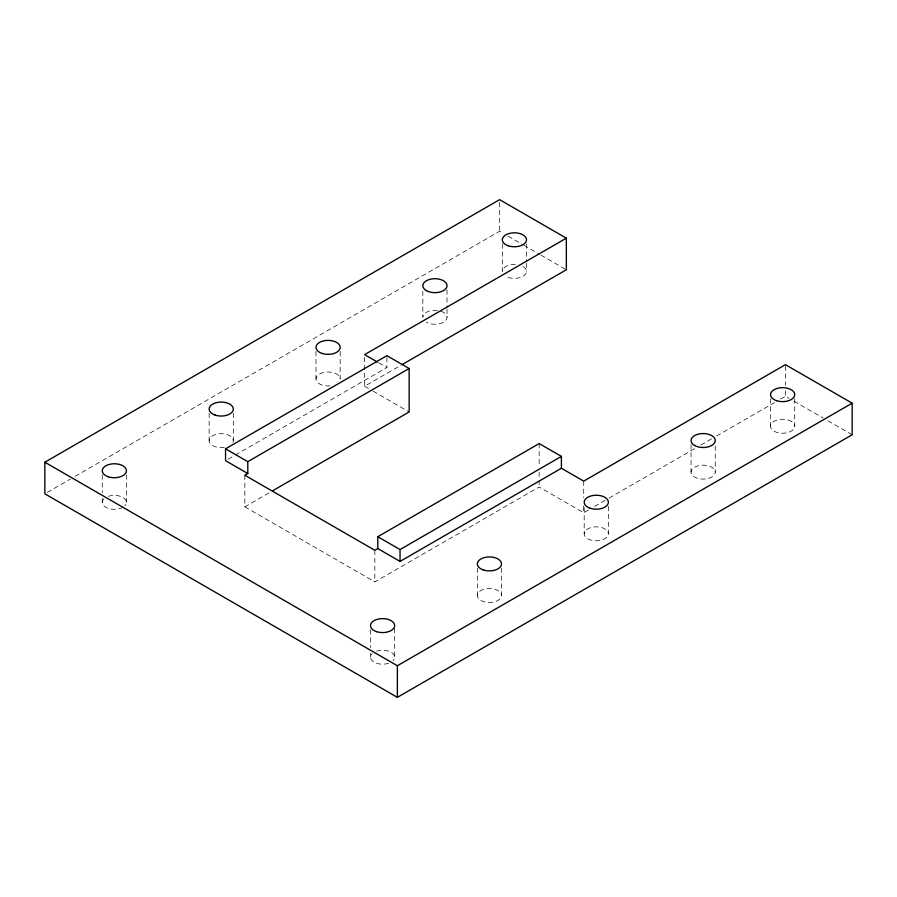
<?xml version="1.0" encoding="UTF-8"?>
<svg xmlns="http://www.w3.org/2000/svg" width="897" height="897" viewBox="0 0 897 897"><rect width="100%" height="100%" fill="white"/><g stroke="black" fill="none" stroke-linecap="round" stroke-linejoin="round"><path stroke-width="0.67" stroke-dasharray="4.49 3.36" d="M47.272 492.419L70.314 479.121M75.169 476.318L499.629 231.258L503.273 233.355M227.984 459.275L234.05 455.777M235.261 455.071L386.921 367.512L386.921 355.661M364.608 357.387L364.608 386.237L400.858 365.314M244.825 475.231L244.825 506.839L270.199 492.184M244.825 506.839L374.834 581.895L539.164 487.015L583.7 512.736L588.533 509.945M594.576 506.457L607.863 498.788M609.074 498.093L694.839 448.567M700.882 445.08L711.747 438.801M716.58 436.02L774.571 402.54M780.603 399.053L785.436 396.261L789.08 398.369M508.128 236.158L522.682 244.567M523.893 245.262L539.658 254.367M540.88 255.062L566.343 269.773M793.923 401.161L823.042 417.968M827.886 420.771L852.15 434.776M378.702 362.769L386.921 367.512M364.608 386.237L371.84 390.408M373.04 391.103L409.155 411.958M794.731 398.761L794.731 426.243A12.098 6.985 0 0 1 776.589 432.298A12.098 6.985 0 0 1 776.589 420.2A12.098 6.985 0 0 1 794.731 426.243M785.436 366.032L785.436 385.273M785.436 390.767L785.436 396.261M770.534 398.761L770.534 426.243M715.245 446.033L715.245 472.136A12.098 6.985 0 0 1 697.104 478.179A12.098 6.985 0 0 1 697.104 466.092A12.098 6.985 0 0 1 715.245 472.136M691.049 444.654L691.049 472.136M608.39 506.345L608.39 533.827A12.098 6.985 0 0 1 590.248 539.871A12.098 6.985 0 0 1 590.248 527.784A12.098 6.985 0 0 1 608.39 533.827M584.194 507.724L584.194 533.827M583.7 481.128L583.7 497.622M583.7 505.863L583.7 512.736M539.164 443.567L539.164 466.642M539.164 472.08L539.164 478.863M539.164 480.231L539.164 487.015M526.505 243.906L526.505 261.778M526.505 263.146L526.505 271.387M502.32 243.906L502.32 271.387A12.098 6.985 0 0 1 516.515 264.514M501.535 568.036L501.535 595.518A12.098 6.985 0 0 1 483.393 601.562A12.098 6.985 0 0 1 483.393 589.475A12.098 6.985 0 0 1 501.535 595.518M499.629 202.397L499.629 231.258M477.35 568.036L477.35 595.518M447.02 289.798L447.02 307.66M447.02 309.039L447.02 317.28M422.835 291.177L422.835 317.28A12.098 6.985 0 0 1 438.061 310.541M394.68 628.36L394.68 657.209M374.834 550.287L374.834 581.895M370.495 629.728L370.495 647.589M370.495 653.094L370.495 657.209M340.176 351.489L340.176 378.971A12.098 6.985 0 0 0 326.317 372.064A12.098 6.985 0 0 0 316.484 380.978A12.098 6.985 0 0 0 333.191 385.306M315.979 351.489L315.979 378.971M233.321 413.181L233.321 440.662M209.124 413.181L209.124 440.662M126.466 474.872L126.466 502.354M102.269 474.872L102.269 492.733M102.269 498.239L102.269 502.354M108.324 496.31A12.098 6.985 0 0 1 122.923 497.42A12.098 6.985 0 0 1 124.84 505.852M122.923 507.298A12.098 6.985 0 0 1 107.001 507.893A12.098 6.985 0 0 1 103.895 498.867M224.351 447.412A12.098 6.985 0 0 1 209.169 441.279A12.098 6.985 0 0 1 222.277 433.711A12.098 6.985 0 0 1 232.906 442.468M440.976 311.237A12.098 6.985 0 0 1 444.531 321.53A12.098 6.985 0 0 1 426.378 322.225M522.962 266.454A12.098 6.985 0 0 1 522.962 276.332A12.098 6.985 0 0 1 505.863 276.332M376.538 651.166A12.098 6.985 0 0 1 391.137 652.276A12.098 6.985 0 0 1 393.065 660.708M388.636 663.264A12.098 6.985 0 0 1 374.038 662.154A12.098 6.985 0 0 1 372.109 653.722"/><path stroke-width="1.35" d="M272.621 490.794L409.155 411.958L409.155 368.51L247.796 461.663L247.796 473.515L244.825 475.231L374.834 550.287L377.794 548.572L400.04 561.41L561.399 468.256L583.7 481.128L785.436 364.664L852.15 403.179L852.15 434.776L397.371 697.35L44.85 493.821L44.85 462.224L499.629 199.65L566.343 238.165L566.343 269.773L402.058 364.619M566.343 238.165L364.608 354.64L377.525 362.096M247.796 473.515L225.551 460.677L225.551 448.825L386.921 355.661L409.155 368.51M377.794 548.572L377.794 536.72L539.164 443.567L561.399 456.405L561.399 468.256M377.794 536.72L400.04 549.558L561.399 456.405M44.85 462.224L397.371 665.742L852.15 403.179M225.551 448.825L247.796 461.663M400.04 549.558L400.04 561.41M397.371 665.742L397.371 697.35M108.324 476.8A12.098 6.985 0 0 0 126.466 470.757A12.098 6.985 0 0 0 108.324 464.702A12.098 6.985 0 0 0 108.324 476.8M426.378 290.617A12.098 6.985 0 0 0 446.616 287.488A12.098 6.985 0 0 0 431.793 278.933A12.098 6.985 0 0 0 426.378 290.617M590.248 508.274A12.098 6.985 0 0 0 608.39 502.23A12.098 6.985 0 0 0 590.248 496.176A12.098 6.985 0 0 0 590.248 508.274M694.592 445.473A12.098 6.985 0 0 0 714.831 442.344A12.098 6.985 0 0 0 700.019 433.789A12.098 6.985 0 0 0 694.592 445.473M215.179 415.109A12.098 6.985 0 0 0 233.321 409.066A12.098 6.985 0 0 0 215.179 403.011A12.098 6.985 0 0 0 215.179 415.109M483.393 569.965A12.098 6.985 0 0 0 501.535 563.921A12.098 6.985 0 0 0 483.393 557.867A12.098 6.985 0 0 0 483.393 569.965M376.538 631.656A12.098 6.985 0 0 0 394.68 625.613A12.098 6.985 0 0 0 376.538 619.558A12.098 6.985 0 0 0 376.538 631.656M776.589 400.69A12.098 6.985 0 0 0 794.731 394.646A12.098 6.985 0 0 0 776.589 388.592A12.098 6.985 0 0 0 776.589 400.69M322.023 353.418A12.098 6.985 0 0 0 340.176 347.374A12.098 6.985 0 0 0 322.023 341.32A12.098 6.985 0 0 0 322.023 353.418M508.364 245.834A12.098 6.985 0 0 0 526.505 239.791A12.098 6.985 0 0 0 508.364 233.736A12.098 6.985 0 0 0 508.364 245.834"/></g></svg>
